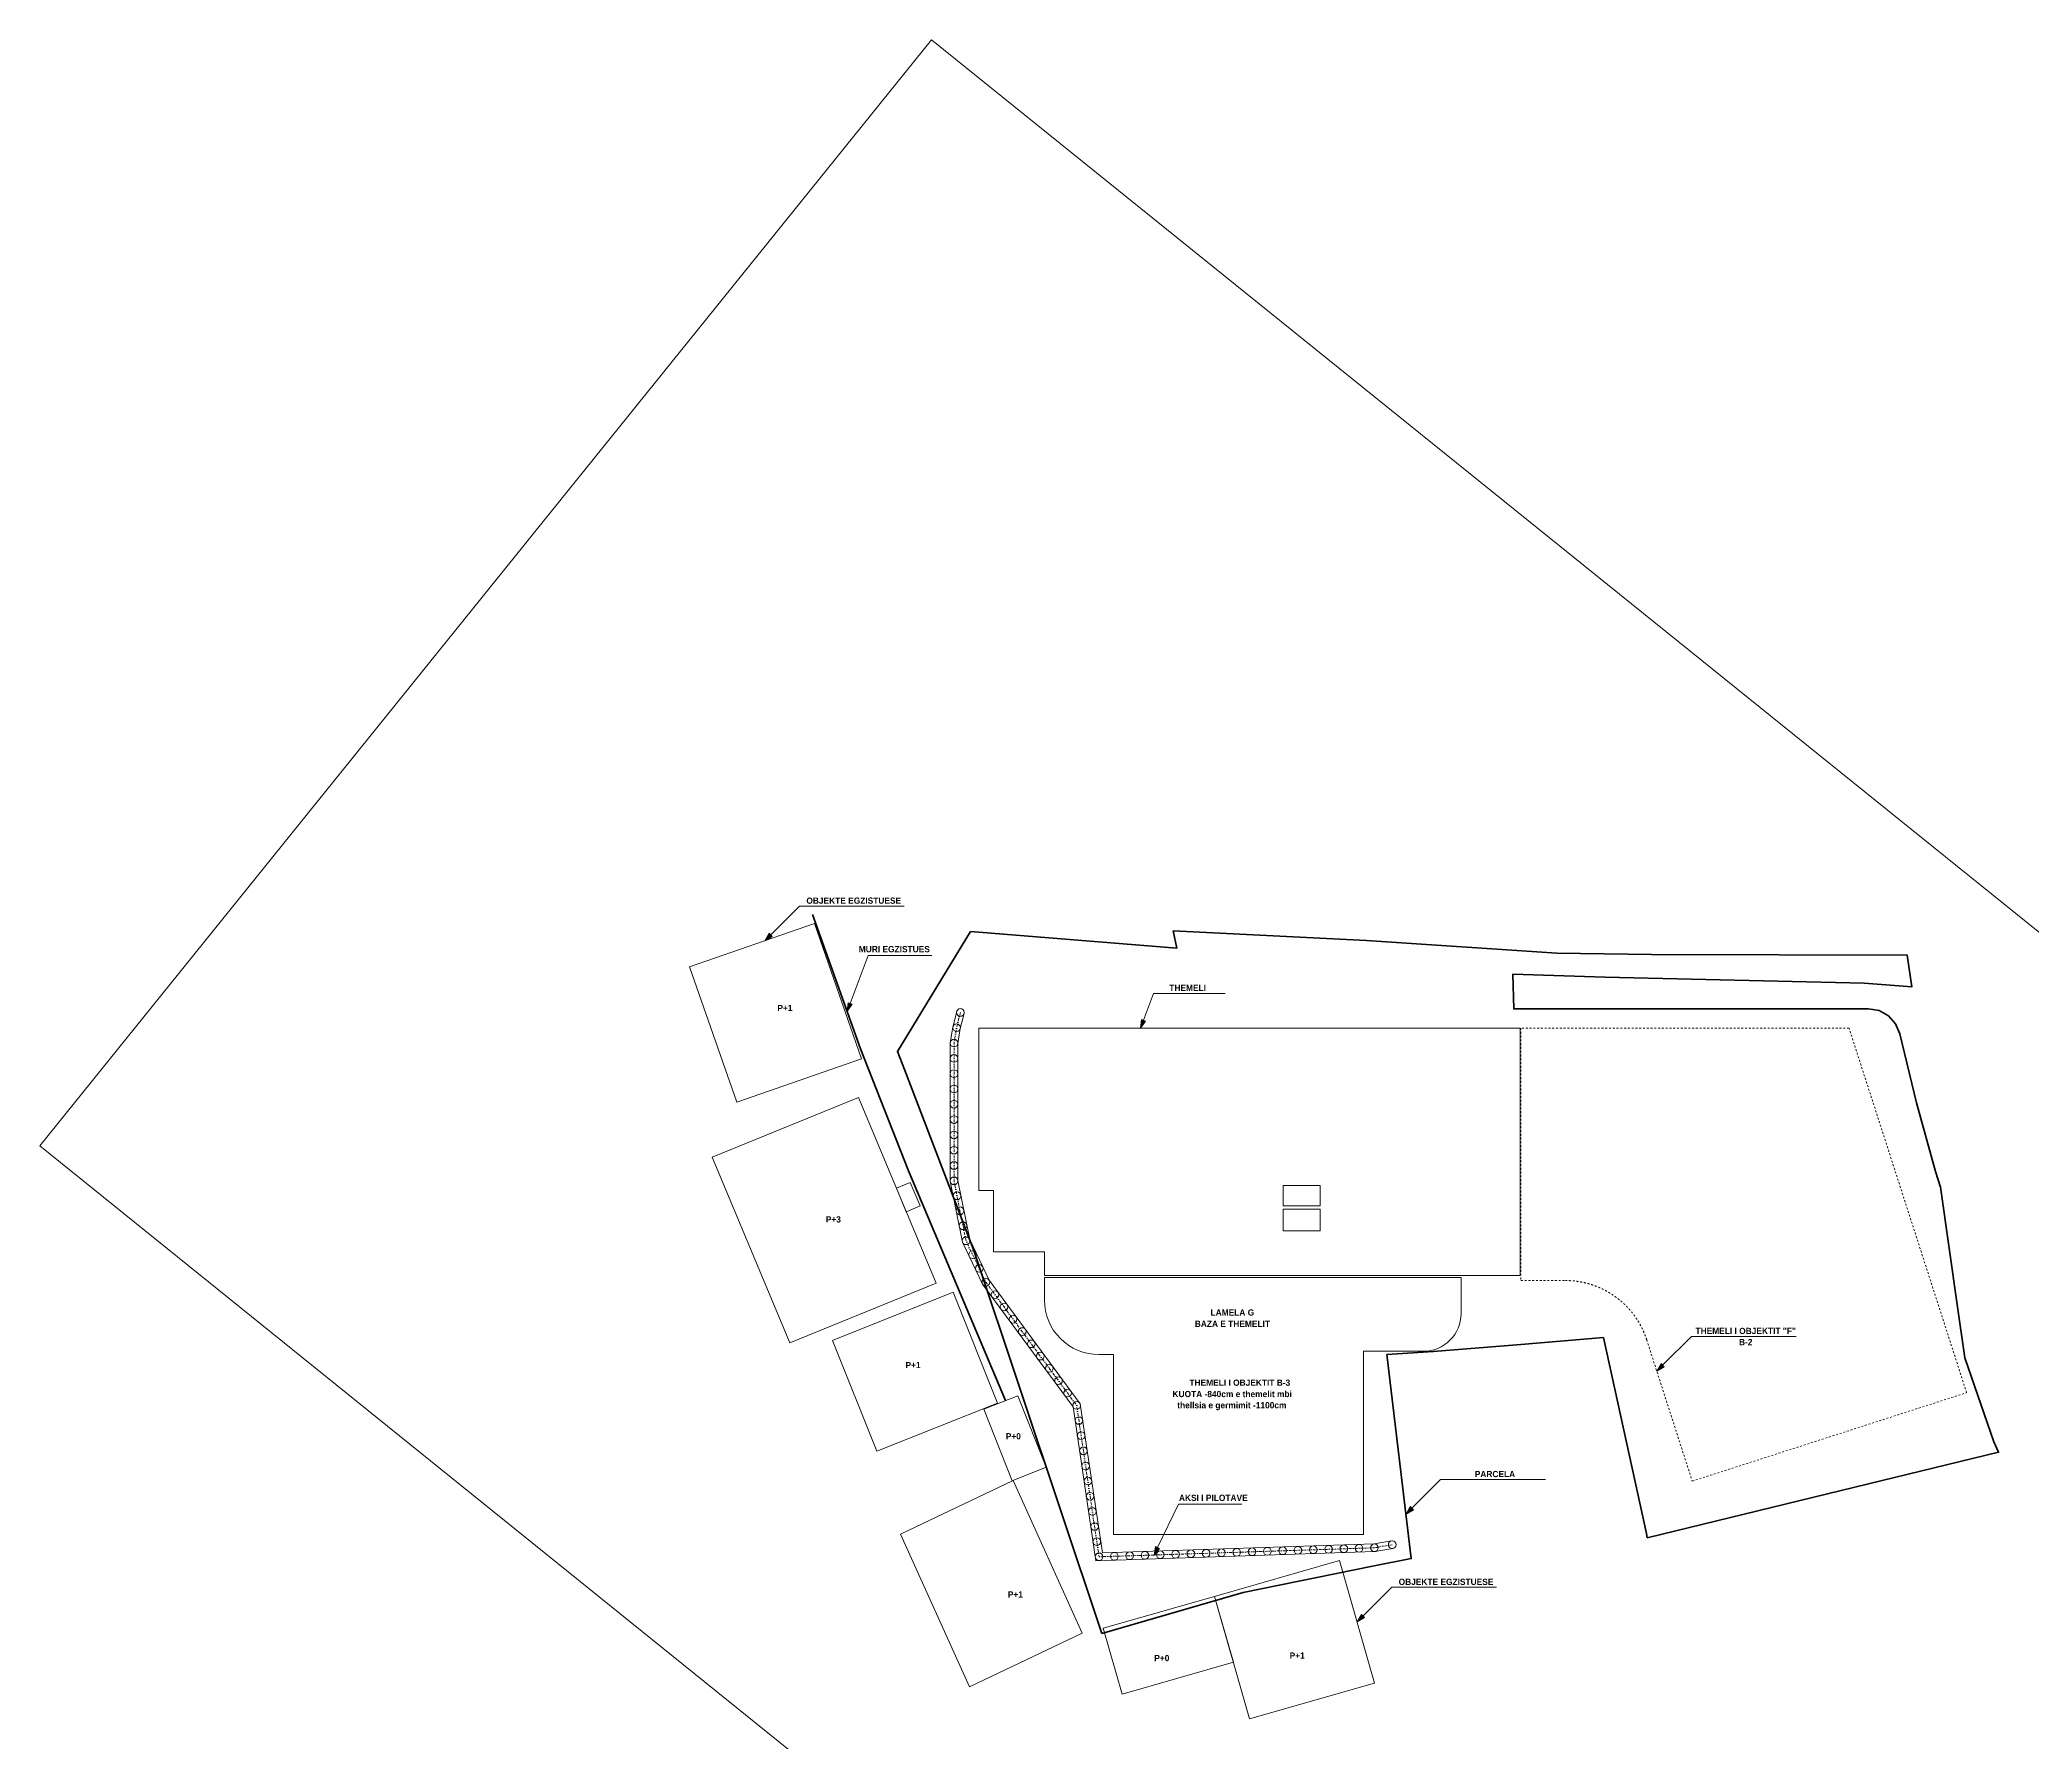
# Model space of a CAD drawing. Header units: millimetres. Extents: x 116114 to 379938, y 77576 to 282265.
# Drawn here: x 116114 to 272311, y 148775 to 282265 of the extents above; entities that cross this region are included whole.
import ezdxf

# ---------------------------------------------------------------- set-up
doc = ezdxf.new("R2010")
doc.units = ezdxf.units.MM
doc.header["$MEASUREMENT"] = 0
doc.header["$XCLIPFRAME"] = 0
doc.linetypes.add('Dashed', pattern=[296.333333, 148.166667, -148.166667])
doc.linetypes.add('Dot & Dashed', pattern=[469.194434, 222.25, -123.472222, 0, -123.472211])
for name, color, linetype, lineweight, true_color in [('2D Drafting - General_Pen_No__82', 7, 'Continuous', 20, 0xaaaaaa), ('A - Kati 1-11 polyline_Pen_No__108', 7, 'Continuous', 13, 0xfd8379), ('A - Parcelat_Pen_No__8', 7, 'Continuous', 35, 0xa80f02), ('A - Veturat perdhes_Pen_No__82', 7, 'Continuous', 20, 0xaaaaaa)]:
    doc.layers.add(name, color=color, linetype=linetype, lineweight=lineweight, true_color=true_color)
for name, color, linetype, lineweight in [('A - Fleta_Pen_No__100', 2, 'Continuous', 13), ('A - Fleta_Pen_No__75', 6, 'Continuous', 20), ('A - Kati 1-11 polyline_Pen_No__110', 131, 'Continuous', 13), ('A - Kati 1-11 polyline_Pen_No__6', 5, 'Continuous', 35), ('A - Pllaka meskatit_Pen_No__75', 6, 'Continuous', 20), ('A - Veturat perdhes_Pen_No__101', 252, 'Continuous', 13), ('Drawing & Figure_Pen_No__100', 2, 'Continuous', 13), ('Drawing & Figure_Pen_No__7', 7, 'Continuous', 35), ('Drawing & Figure_Pen_No__80', 3, 'Continuous', 20)]:
    doc.layers.add(name, color=color, linetype=linetype, lineweight=lineweight)
for name, color, linetype in [('A - Ortofoto', 7, 'Continuous'), ('A - Pllaka meskatit', 7, 'Continuous'), ('A - Veturat perdhes', 7, 'Continuous')]:
    doc.layers.add(name, color=color, linetype=linetype)
doc.styles.add('GENERATED_STYLE_1', font='')
doc.styles.get('GENERATED_STYLE_1').set_extended_font_data('Century Gothic', bold=True)
picture_1 = doc.add_image_def('image1.jpg', size_in_pixel=(1343, 796))

# ---------------------------------------------------------------- blocks, each defined once
blk = doc.blocks.new('Slab_1', base_point=(189733, 204774))
at = {"layer": 'A - Pllaka meskatit_Pen_No__75', "color": 6, "linetype": 'Continuous', "lineweight": 20, "flags": 128}
for points in [[(189733, 204774), (189733, 192024), (190883, 192024), (190883, 187224), (194883, 187224), (194883, 185374), (227533, 185374), (232183, 185374), (232183, 204774)], [(216483, 192424), (216483, 190824), (213583, 190824), (213583, 192424)], [(216483, 190574), (216483, 188874), (213583, 188874), (213583, 190574)]]:
    blk.add_lwpolyline(points, close=True, dxfattribs=at)
blk = doc.blocks.new('Slab_2', base_point=(194883, 185224))
at = {"layer": 'A - Pllaka meskatit_Pen_No__75', "color": 6, "linetype": 'Continuous', "lineweight": 20, "flags": 128}
blk.add_lwpolyline([(194883, 185224), (194883, 183424, 0.4142136), (199133, 179174), (200283, 179174), (200283, 165055), (218203, 165055), (219883, 165055), (219883, 179424), (224583, 179424, 0.4142136), (227533, 182374), (227533, 185224)], format="xyb", close=True, dxfattribs=at)
blk = doc.blocks.new('Polyline_1', base_point=(242880, 177879))
at = {"layer": 'A - Veturat perdhes_Pen_No__101', "linetype": 'Continuous', "lineweight": 13}
blk.add_hatch(color=252, dxfattribs=at).paths.add_polyline_path([(242880, 177879), (243465, 178217), (243218, 178465)])
at = {"layer": 'A - Veturat perdhes_Pen_No__101', "color": 252, "linetype": 'Continuous', "lineweight": 13}
for p, q in [((242880, 177879), (243218, 178465)), ((242880, 177879), (243465, 178217)), ((243218, 178465), (243465, 178217))]:
    blk.add_line(p, q, dxfattribs=at)
at = {"layer": 'A - Veturat perdhes_Pen_No__82', "color": 253, "linetype": 'Continuous', "lineweight": 20, "true_color": 0xaaaaaa, "flags": 128}
blk.add_lwpolyline([(243341, 178341), (245595, 180594), (253817, 180594)], dxfattribs=at)
blk = doc.blocks.new('Polyline_2', base_point=(223220, 166658))
at = {"layer": 'A - Veturat perdhes_Pen_No__101', "linetype": 'Continuous', "lineweight": 13}
blk.add_hatch(color=252, dxfattribs=at).paths.add_polyline_path([(223220, 166658), (223806, 166996), (223558, 167244)])
at = {"layer": 'A - Veturat perdhes_Pen_No__101', "color": 252, "linetype": 'Continuous', "lineweight": 13}
for p, q in [((223220, 166658), (223558, 167244)), ((223558, 167244), (223806, 166996)), ((223220, 166658), (223806, 166996))]:
    blk.add_line(p, q, dxfattribs=at)
at = {"layer": 'A - Veturat perdhes_Pen_No__82', "color": 253, "linetype": 'Continuous', "lineweight": 20, "true_color": 0xaaaaaa, "flags": 128}
blk.add_lwpolyline([(223682, 167120), (225935, 169373), (234158, 169373)], dxfattribs=at)
blk = doc.blocks.new('Polyline_3', base_point=(219383, 158204))
at = {"layer": 'A - Veturat perdhes_Pen_No__101', "linetype": 'Continuous', "lineweight": 13}
blk.add_hatch(color=252, dxfattribs=at).paths.add_polyline_path([(219383, 158204), (219968, 158542), (219721, 158790)])
at = {"layer": 'A - Veturat perdhes_Pen_No__101', "color": 252, "linetype": 'Continuous', "lineweight": 13}
for p, q in [((219383, 158204), (219721, 158790)), ((219383, 158204), (219968, 158542)), ((219721, 158790), (219968, 158542))]:
    blk.add_line(p, q, dxfattribs=at)
at = {"layer": 'A - Veturat perdhes_Pen_No__82', "color": 253, "linetype": 'Continuous', "lineweight": 20, "true_color": 0xaaaaaa, "flags": 128}
blk.add_lwpolyline([(219845, 158666), (222098, 160919), (230320, 160919)], dxfattribs=at)
blk = doc.blocks.new('Polyline_4', base_point=(172950, 211621))
at = {"layer": 'A - Veturat perdhes_Pen_No__101', "linetype": 'Continuous', "lineweight": 13}
blk.add_hatch(color=252, dxfattribs=at).paths.add_polyline_path([(172950, 211621), (173536, 211959), (173288, 212207)])
at = {"layer": 'A - Veturat perdhes_Pen_No__101', "color": 252, "linetype": 'Continuous', "lineweight": 13}
for p, q in [((172950, 211621), (173288, 212207)), ((172950, 211621), (173536, 211959)), ((173288, 212207), (173536, 211959))]:
    blk.add_line(p, q, dxfattribs=at)
at = {"layer": 'A - Veturat perdhes_Pen_No__82', "color": 253, "linetype": 'Continuous', "lineweight": 20, "true_color": 0xaaaaaa, "flags": 128}
blk.add_lwpolyline([(173412, 212083), (175665, 214336), (183888, 214336)], dxfattribs=at)
blk = doc.blocks.new('Polyline_5', base_point=(179407, 206090))
at = {"layer": 'A - Veturat perdhes_Pen_No__101', "linetype": 'Continuous', "lineweight": 13}
blk.add_hatch(color=252, dxfattribs=at).paths.add_polyline_path([(179407, 206090), (179801, 206639), (179474, 206762)])
at = {"layer": 'A - Veturat perdhes_Pen_No__101', "color": 252, "linetype": 'Continuous', "lineweight": 13}
for p, q in [((179407, 206090), (179474, 206762)), ((179407, 206090), (179801, 206639)), ((179474, 206762), (179801, 206639))]:
    blk.add_line(p, q, dxfattribs=at)
at = {"layer": 'A - Veturat perdhes_Pen_No__82', "color": 253, "linetype": 'Continuous', "lineweight": 20, "true_color": 0xaaaaaa, "flags": 128}
blk.add_lwpolyline([(179638, 206700), (181061, 210463), (186045, 210463)], dxfattribs=at)
blk = doc.blocks.new('Polyline_6', base_point=(202404, 204774))
at = {"layer": 'A - Veturat perdhes_Pen_No__101', "linetype": 'Continuous', "lineweight": 13}
blk.add_hatch(color=252, dxfattribs=at).paths.add_polyline_path([(202404, 204774), (202799, 205322), (202471, 205446)])
at = {"layer": 'A - Veturat perdhes_Pen_No__101', "color": 252, "linetype": 'Continuous', "lineweight": 13}
for p, q in [((202404, 204774), (202471, 205446)), ((202404, 204774), (202799, 205322)), ((202471, 205446), (202799, 205322))]:
    blk.add_line(p, q, dxfattribs=at)
at = {"layer": 'A - Veturat perdhes_Pen_No__82', "color": 253, "linetype": 'Continuous', "lineweight": 20, "true_color": 0xaaaaaa, "flags": 128}
blk.add_lwpolyline([(202635, 205384), (203431, 207489), (209042, 207489)], dxfattribs=at)
blk = doc.blocks.new('Polyline_7', base_point=(203465, 163450))
at = {"layer": 'A - Veturat perdhes_Pen_No__101', "linetype": 'Continuous', "lineweight": 13}
blk.add_hatch(color=252, dxfattribs=at).paths.add_polyline_path([(203465, 163450), (203905, 163964), (203589, 164115)])
at = {"layer": 'A - Veturat perdhes_Pen_No__101', "color": 252, "linetype": 'Continuous', "lineweight": 13}
for p, q in [((203465, 163450), (203589, 164115)), ((203589, 164115), (203905, 163964)), ((203465, 163450), (203905, 163964))]:
    blk.add_line(p, q, dxfattribs=at)
at = {"layer": 'A - Veturat perdhes_Pen_No__82', "color": 253, "linetype": 'Continuous', "lineweight": 20, "true_color": 0xaaaaaa, "flags": 128}
blk.add_lwpolyline([(203747, 164039), (205375, 167436), (210359, 167436)], dxfattribs=at)

msp = doc.modelspace()

# ---------------------------------------------------------------- linework, layer by layer
at = {"layer": '2D Drafting - General_Pen_No__82', "color": 253, "linetype": 'Dashed', "lineweight": 20, "true_color": 0xaaaaaa}
msp.add_lwpolyline([(257954.5, 204773.5), (232233, 204773.5), (232233, 184973.5), (235712.9, 184973.5, -0.32555186), (242089.7, 180329.4), (245663.4, 169244.4), (267173.2, 176179)], format="xyb", close=True, dxfattribs=at)
at = {"layer": 'A - Kati 1-11 polyline_Pen_No__108', "color": 11, "linetype": 'Continuous', "lineweight": 13, "true_color": 0xfd8379}
for centre in [(188283.8, 205994), (187983.8, 204794), (187783.8, 203594), (187783.8, 202394), (187783.8, 201194), (187783.8, 199994), (187783.8, 198794), (187783.8, 197594), (187783.8, 196394), (187783.8, 195194), (187783.8, 193994), (187783.8, 192794), (188019.7, 191617.4), (188255.5, 190440.8), (188491.4, 189264.2), (188727.3, 188087.6), (189245.1, 187005.1), (189762.9, 185922.6), (190280.7, 184840), (190992.7, 183874.1), (191704.7, 182908.1), (192416.7, 181942.2), (193128.7, 180976.2), (193840.7, 180010.2), (194552.7, 179044.3), (195264.7, 178078.3), (195976.7, 177112.4), (196688.7, 176146.4), (197400.7, 175180.5), (197576.2, 173993.4), (197751.8, 172806.3), (197927.4, 171619.2), (198103, 170432.1), (198278.6, 169245.1), (198454.1, 168058), (198629.7, 166870.9), (198805.3, 165683.8), (198980.9, 164496.7), (212349.4, 163740.6), (213548.8, 163779.8), (214748.1, 163819), (215947.5, 163858.2), (217146.9, 163897.3), (218346.2, 163936.5), (219545.6, 163975.7), (220744.9, 164014.9), (222137.7, 164260.5), (199156.5, 163309.6), (200355.8, 163348.8), (201555.2, 163388), (202754.5, 163427.2), (203953.9, 163466.3), (205153.3, 163505.5), (206352.6, 163544.7), (207552, 163583.9), (208751.3, 163623.1), (209950.7, 163662.3), (211150.1, 163701.4)]:
    msp.add_circle(centre, 300, dxfattribs=at)
at = {"layer": 'A - Kati 1-11 polyline_Pen_No__110', "color": 131, "linetype": 'Continuous', "lineweight": 13, "flags": 128}
for points in [[(187992.7, 206066.7), (187689.8, 204855.1), (187483.8, 203618.8), (187483.8, 192764.2), (188440.5, 187991.9), (190022.4, 184684.9), (197114.8, 175062.6), (198898.8, 163001), (220776, 163715.7), (222189.8, 163965)], [(188574.8, 205921.2), (188277.7, 204732.8), (188083.8, 203569.1), (188083.8, 192823.7), (189014.1, 188183.3), (190539.1, 184995.1), (197686.5, 175298.3), (199414.1, 163618.2), (220713.8, 164314), (222085.6, 164555.9)]]:
    msp.add_lwpolyline(points, dxfattribs=at)
at = {"layer": 'A - Kati 1-11 polyline_Pen_No__110', "color": 131, "linetype": 'Dot & Dashed', "lineweight": 13, "flags": 128}
msp.add_lwpolyline([(188283.8, 205994), (187983.8, 204794), (187783.8, 203594), (187783.8, 192794), (188727.3, 188087.6), (190280.7, 184840), (197400.7, 175180.5), (199156.5, 163309.6), (220744.9, 164014.9), (222137.7, 164260.5)], dxfattribs=at)
at = {"layer": 'A - Kati 1-11 polyline_Pen_No__6', "color": 5, "linetype": 'Continuous', "lineweight": 35, "flags": 128}
msp.add_lwpolyline([(191828.3, 175563.6), (184227.7, 193568.1), (180453.8, 203148), (176702.6, 213686)], dxfattribs=at)
at = {"layer": 'A - Parcelat_Pen_No__8', "color": 14, "linetype": 'Continuous', "lineweight": 35, "true_color": 0xa80f02, "flags": 128}
msp.add_lwpolyline([(199377.3, 157300.5), (210456.4, 160521.6), (220582.6, 162567.4), (223637.1, 163165.5), (221728, 179167.7), (225364.2, 179408.9), (232229.1, 179968.5), (238697.9, 180494.7), (242075.7, 165132.9), (242135.9, 164808.7), (259469.5, 169026.9), (269672.4, 171510.1), (269317.8, 172315.7), (267039.3, 178916.8), (266467.1, 182913.8), (265121.6, 192307), (264741.6, 193513.8), (263242.7, 198897.7), (261925, 204328.3), (261600.4, 205105.9), (261039.1, 205732.5), (260305, 206136), (259474, 206275.1), (231662, 206273.3), (231603.1, 209009), (238839.9, 208774.7), (259152.5, 208287.8), (262875.2, 207997.9), (262520.1, 210481.4), (242461.1, 210547.8), (235038.8, 210637.4), (220135.9, 211643), (204975, 212386.4), (205256.4, 211047.1), (189081.1, 212338.5), (183351.9, 202939.1), (183896.5, 201521.8), (189342.7, 187339.7), (192981.6, 176447.1)], close=True, dxfattribs=at)
at = {"layer": 'Drawing & Figure_Pen_No__80', "color": 3, "linetype": 'Continuous', "lineweight": 20}
for points in [[(167057.8, 209575.2), (170747.7, 198949.1), (180543.4, 202350.6), (176853.4, 212976.8)], [(186390.5, 184761.5), (180306.5, 199318.6), (168827.3, 194642.5), (174911.3, 180085.4)], [(184045.3, 190372.7), (183274.1, 192218), (184354, 192669.4), (185125.2, 190824.1)], [(191188.8, 175366.5), (187725.5, 184052.1), (178268.9, 180281.4), (181732.2, 171595.8)], [(195015.5, 170338.7), (192780.7, 175943.3), (190109.6, 174878.2), (192344.4, 169273.6)], [(189001.7, 153110.2), (197832.4, 157333.6), (192424, 169305.3), (183593.3, 165082)], [(220757.2, 153396.8), (218008.3, 163011.5), (208207.5, 160209.4), (210956.4, 150594.6)], [(209685.5, 155039.9), (208207.5, 160209.4), (199490.2, 157718.7), (200968.2, 152549.3)]]:
    msp.add_lwpolyline(points, close=True, dxfattribs=at)

# ---------------------------------------------------------------- block references
at = {"layer": 'A - Pllaka meskatit', "color": 6, "linetype": 'Continuous', "lineweight": 20}
for name, p in [('Slab_1', (189733, 204773.5)), ('Slab_2', (194883, 185223.5))]:
    msp.add_blockref(name, p, dxfattribs=at)
at = {"layer": 'A - Veturat perdhes', "color": 253, "linetype": 'Continuous', "lineweight": 20, "true_color": 0xaaaaaa}
for name, p in [('Polyline_4', (172950.1, 211621.3)), ('Polyline_5', (179406.7, 206089.6)), ('Polyline_6', (202404, 204773.5)), ('Polyline_1', (242879.6, 177879.1)), ('Polyline_2', (223220.4, 166658.4)), ('Polyline_7', (203465, 163450.4)), ('Polyline_3', (219382.7, 158204.1))]:
    msp.add_blockref(name, p, dxfattribs=at)

# ---------------------------------------------------------------- texts
at = {"layer": 'A - Fleta_Pen_No__100', "color": 2, "linetype": 'Continuous', "lineweight": 13, "char_height": 490, "attachment_point": 8, "style": 'GENERATED_STYLE_1'}
for s, insert in [('\\A1;{\\pqc;\\fCentury Gothic|b1|i0|c0|p34;OBJEKTE EGZISTUESE}', (179924.1, 214511.3)), ('\\A1;{\\pqc;\\fCentury Gothic|b1|i0|c0|p34;MURI EGZISTUES}', (183103.8, 210708.4)), ('\\A1;{\\pqc;\\fCentury Gothic|b1|i0|c0|p34;THEMELI}', (206101.1, 207675.9)), ('\\A1;{\\pqc;\\fCentury Gothic|b1|i0|c0|p34;PARCELA}', (230194.4, 169548.4)), ('\\A1;{\\pqc;\\fCentury Gothic|b1|i0|c0|p34;AKSI I PILOTAVE}', (208113.9, 167681.4)), ('\\A1;{\\pqc;\\fCentury Gothic|b1|i0|c0|p34;OBJEKTE EGZISTUESE}', (226356.7, 161094.1))]:
    msp.add_mtext(s, dxfattribs=dict(at, insert=insert))
at = {"layer": 'A - Fleta_Pen_No__100', "color": 2, "linetype": 'Continuous', "lineweight": 13, "insert": (249853.6, 179902.4), "char_height": 490, "attachment_point": 8, "line_spacing_factor": 1.069868, "style": 'GENERATED_STYLE_1'}
msp.add_mtext('\\A1;{\\pqc;\\fCentury Gothic|b1|i0|c0|p34;THEMELI I OBJEKTIT \\fCentury Gothic|b1|i0|c0|p34;"\\fCentury Gothic|b1|i0|c0|p34;F\\fCentury Gothic|b1|i0|c0|p34;"\\P\\pqc;\\fCentury Gothic|b1|i0|c0|p34;B-2}', dxfattribs=at)
at = {"layer": 'A - Fleta_Pen_No__75', "color": 6, "linetype": 'Continuous', "lineweight": 20, "insert": (209609, 181334.4), "char_height": 490, "attachment_point": 8, "line_spacing_factor": 1.086076, "style": 'GENERATED_STYLE_1'}
msp.add_mtext('\\A1;{\\pqc;\\fCentury Gothic|b1|i0|c0|p34;LAMELA G\\P\\pqc;\\fCentury Gothic|b1|i0|c0|p34;BAZA E THEMELIT}', dxfattribs=at)
at = {"layer": 'Drawing & Figure_Pen_No__100', "color": 2, "linetype": 'Continuous', "lineweight": 13, "char_height": 490, "attachment_point": 7, "style": 'GENERATED_STYLE_1'}
for s, insert in [('\\A1;{\\pql;\\fCentury Gothic|b1|i0|c0|p34;P+1}', (173933.6, 206103)), ('\\A1;{\\pql;\\fCentury Gothic|b1|i0|c0|p34;P+3}', (177730.9, 189517.9)), ('\\A1;{\\pql;\\fCentury Gothic|b1|i0|c0|p34;P+\\fCentury Gothic|b1|i0|c0|p34;1}', (183979.6, 178103.6)), ('\\A1;{\\pql;\\fCentury Gothic|b1|i0|c0|p34;P+0}', (191842.3, 172510.6)), ('\\A1;{\\pql;\\fCentury Gothic|b1|i0|c0|p34;P+\\fCentury Gothic|b1|i0|c0|p34;1}', (192004.3, 160109.7)), ('\\A1;{\\pql;\\fCentury Gothic|b1|i0|c0|p34;P+0}', (203483.2, 155114.8)), ('\\A1;{\\pql;\\fCentury Gothic|b1|i0|c0|p34;P+1}', (214095.7, 155319.9))]:
    msp.add_mtext(s, dxfattribs=dict(at, insert=insert))
at = {"layer": 'Drawing & Figure_Pen_No__7', "color": 7, "linetype": 'Continuous', "lineweight": 35, "char_height": 490, "attachment_point": 7, "style": 'GENERATED_STYLE_1'}
for s, insert in [('\\A1;{\\pql;\\fCentury Gothic|b1|i0|c0|p34;THEMELI I OBJEKTIT B-3}', (206243, 176711.2)), ('\\A1;{\\pql;\\fCentury Gothic|b1|i0|c0|p34;KUOTA -840cm e themelit mbi}', (204914.8, 175822.1)), ('\\A1;{\\pql;\\fCentury Gothic|b1|i0|c0|p34;thellsia e germimit -1100cm}', (205288.3, 174801.6))]:
    msp.add_mtext(s, dxfattribs=dict(at, insert=insert))

# ---------------------------------------------------------------- pictures from other files: only their frames are drawn
at = {"layer": 'A - Ortofoto', "linetype": 'Continuous', "lineweight": 0}
image = msp.add_image(picture_1, insert=(116114, 195525.5), size_in_units=(187960.4, 111404.7), rotation=-38.867509, dxfattribs=at)
image.set_boundary_path([(-0.5, -0.5), (1342.5, 795.5)])

doc.saveas('drawing.dxf')
